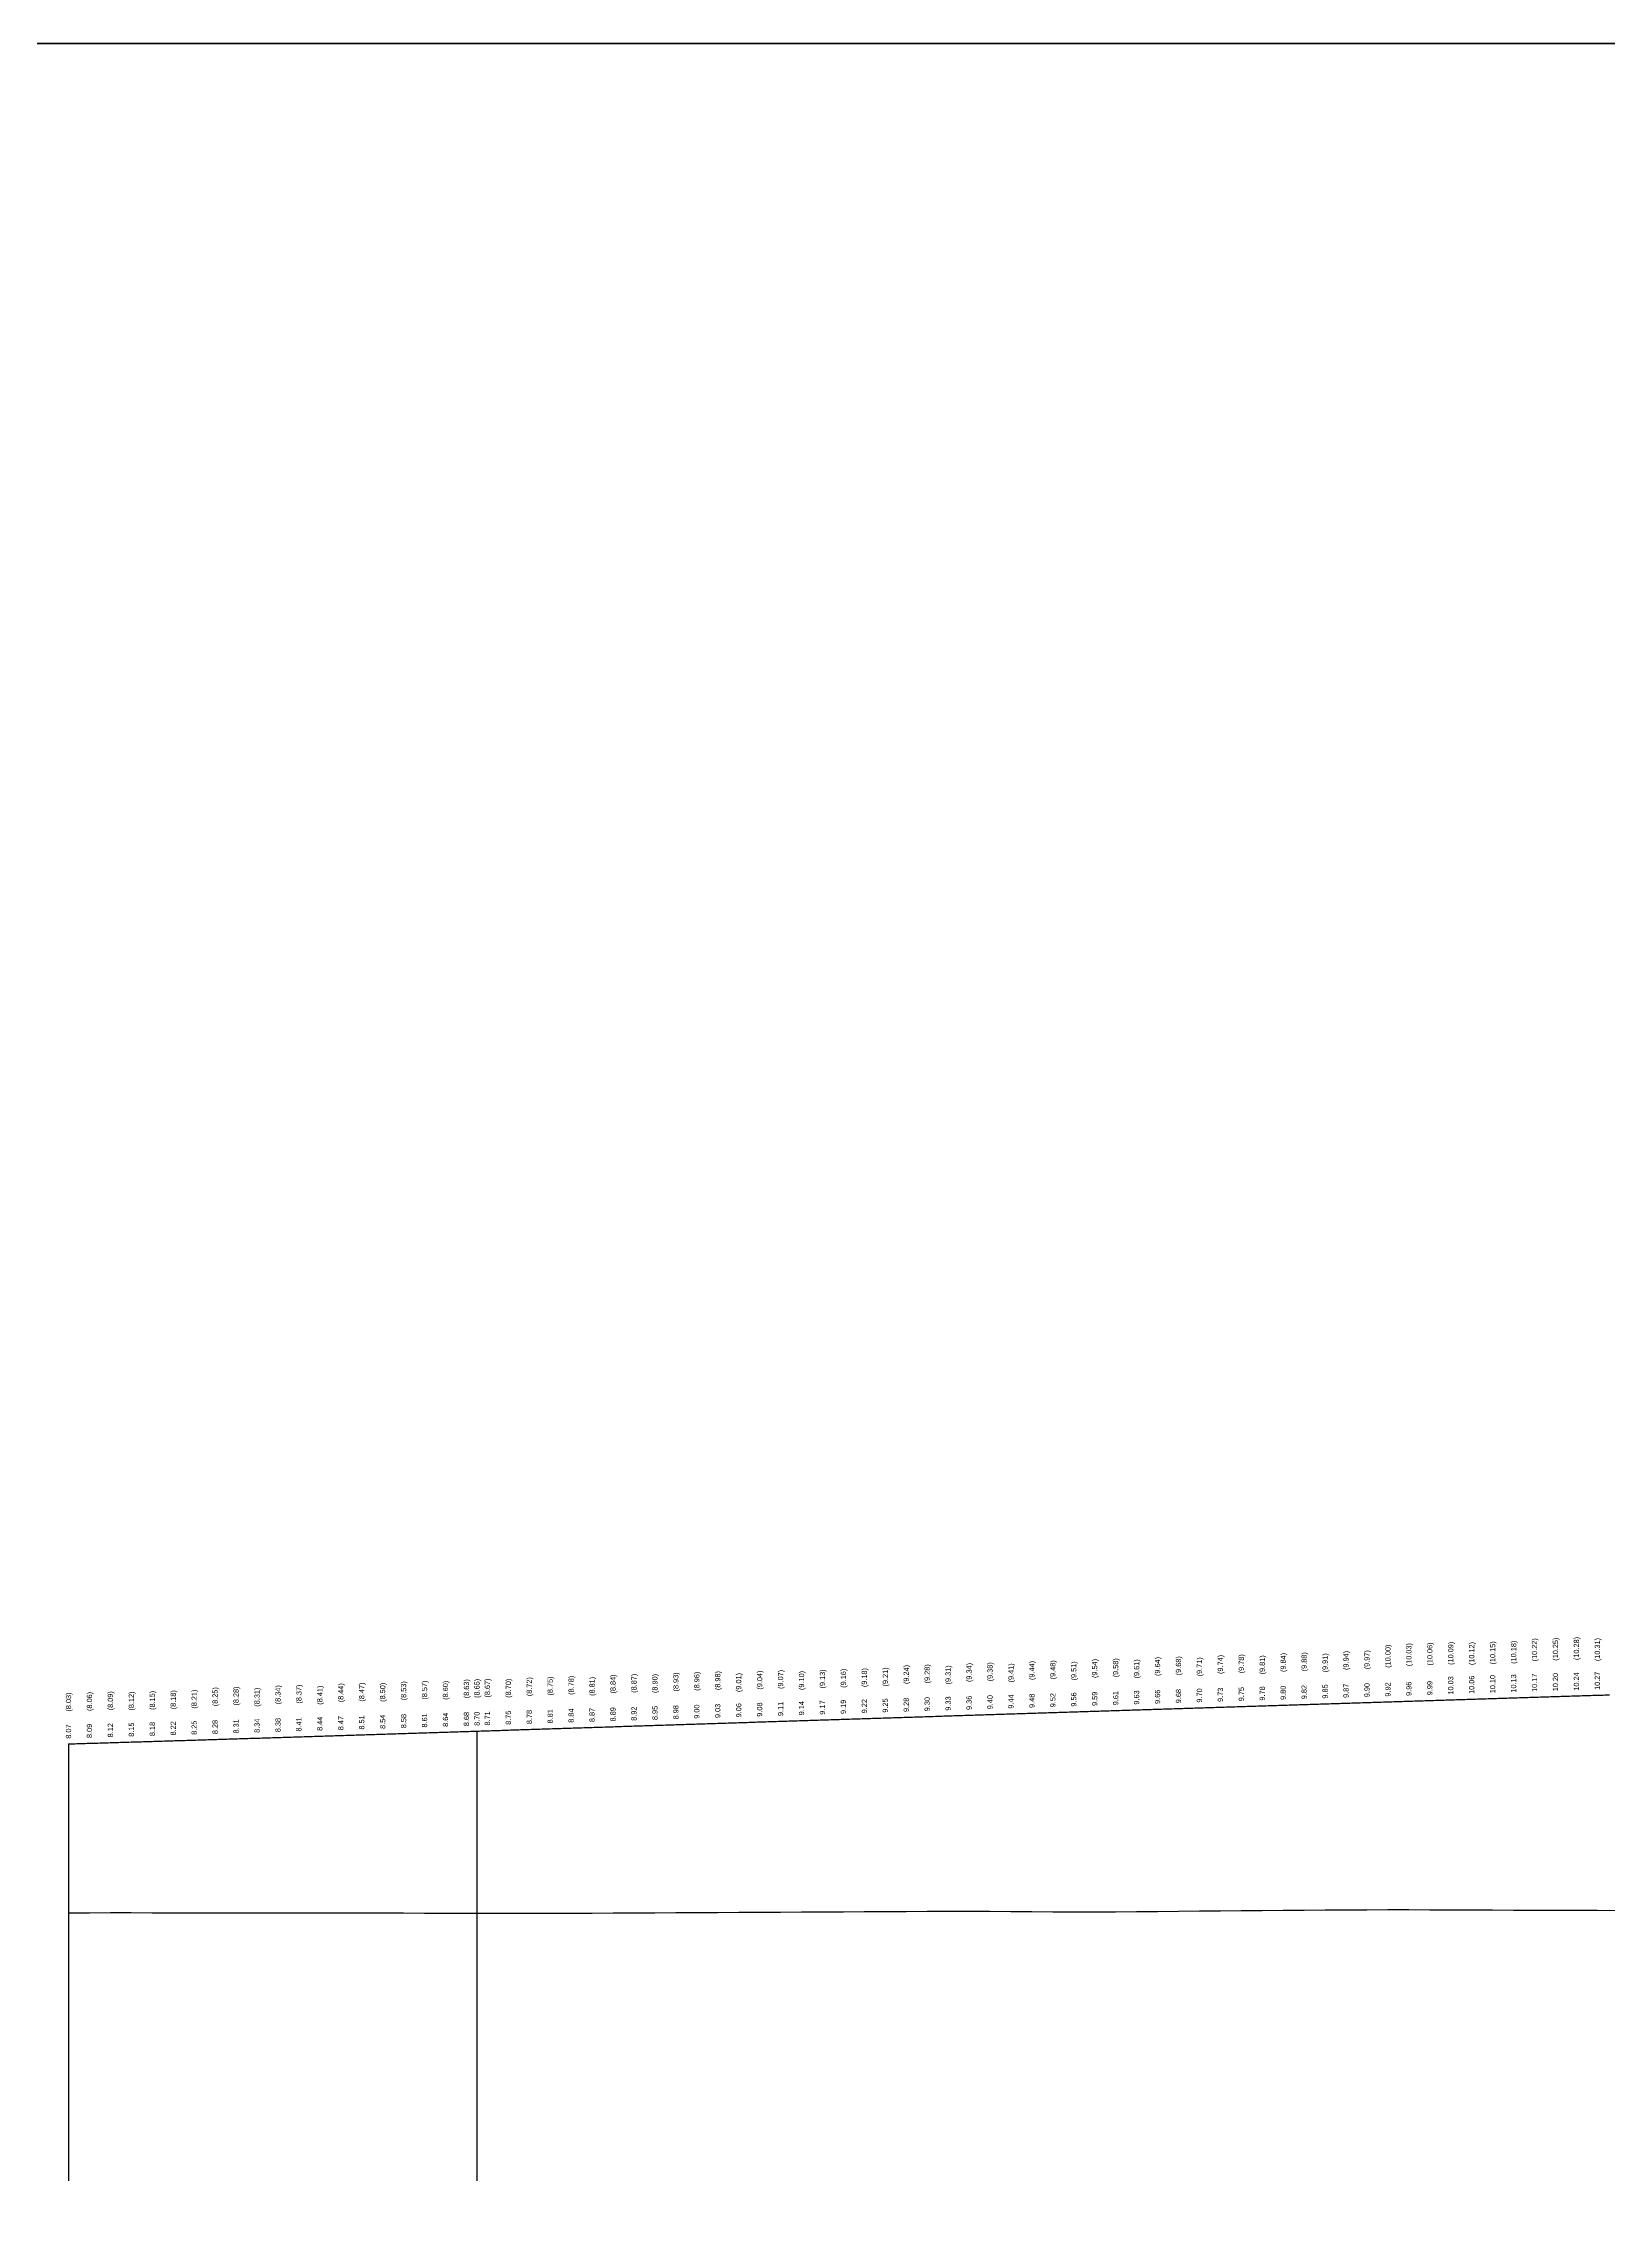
# Model space of a CAD drawing. Header units: millimetres. Extents: x 1864 to 10174863, y -4887456 to 5366151.
# Drawn here: x 8367461 to 8442183, y -10242 to 93729 of the extents above; entities that cross this region are included whole.
import ezdxf
from ezdxf.enums import TextEntityAlignment as Align

# ---------------------------------------------------------------- set-up
doc = ezdxf.new("R2010")
doc.units = ezdxf.units.MM
doc.layers.add('1-Бетон', color=106, linetype='Continuous', lineweight=35)
for name, color, linetype in [('Красный профиль', 1, 'Continuous'), ('Рабочие отметки', 7, 'Continuous'), ('Рабочие отметки доп.', 7, 'Continuous'), ('Черный профиль', 3, 'Continuous')]:
    doc.layers.add(name, color=color, linetype=linetype)
doc.styles.get("Standard").update_dxf_attribs({"font": 'arial.ttf'})

msp = doc.modelspace()

# ---------------------------------------------------------------- linework, layer by layer
at = {"layer": '1-Бетон', "color": 1}
msp.add_lwpolyline([(8290824.7, 93728.7), (8880488.9, 93728.7), (8880488.9, -94895.3), (8290824.7, -94895.3)], close=True, dxfattribs=at)
at = {"layer": 'Красный профиль', "linetype": 'Continuous'}
for p, q in [((8368652.2, 12518.7), (8368652.2, -8355.7)), ((8388156.7, 13130.9), (8388156.7, -8355.7))]:
    msp.add_line(p, q, dxfattribs=at)
at = {"layer": 'Красный профиль', "linetype": 'Continuous', "flags": 128}
msp.add_lwpolyline([(8368652.2, 12518.7), (8368751.8, 12521.7), (8368851.3, 12524.8), (8368950.8, 12527.8), (8369050.3, 12530.8), (8369149.8, 12533.8), (8369249.3, 12536.8), (8369348.8, 12539.8), (8369448.3, 12542.9), (8369547.9, 12545.9), (8369647.4, 12548.9), (8369652.2, 12549), (8369746.9, 12551.9), (8369846.4, 12554.9), (8369945.9, 12558), (8370045.4, 12561), (8370144.9, 12564), (8370244.4, 12567.1), (8370344, 12570.1), (8370443.5, 12573.1), (8370543, 12576.1), (8370642.5, 12579.2), (8370652.2, 12579.5), (8370742, 12582.2), (8370841.5, 12585.3), (8370941, 12588.3), (8371040.5, 12591.3), (8371140.1, 12594.4), (8371239.6, 12597.4), (8371339.1, 12600.4), (8371438.6, 12603.5), (8371538.1, 12606.5), (8371637.6, 12609.6), (8371652.2, 12610), (8371737.1, 12612.6), (8371836.7, 12615.7), (8371936.2, 12618.7), (8372035.7, 12621.8), (8372135.2, 12624.8), (8372234.7, 12627.9), (8372334.2, 12630.9), (8372433.7, 12634), (8372533.2, 12637), (8372632.8, 12640.1), (8372652.2, 12640.7), (8372732.3, 12643.1), (8372831.8, 12646.2), (8372931.3, 12649.3), (8373030.8, 12652.3), (8373130.3, 12655.4), (8373229.8, 12658.5), (8373329.3, 12661.5), (8373428.9, 12664.6), (8373528.4, 12667.6), (8373627.9, 12670.7), (8373652.2, 12671.5), (8373727.4, 12673.8), (8373826.9, 12676.9), (8373926.4, 12679.9), (8374025.9, 12683), (8374125.4, 12686.1), (8374225, 12689.1), (8374324.5, 12692.2), (8374424, 12695.3), (8374523.5, 12698.4), (8374623, 12701.5), (8374652.2, 12702.4), (8374722.5, 12704.5), (8374822, 12707.6), (8374921.5, 12710.7), (8375021.1, 12713.8), (8375120.6, 12716.9), (8375220.1, 12720), (8375319.6, 12723), (8375419.1, 12726.1), (8375518.6, 12729.2), (8375618.1, 12732.3), (8375652.2, 12733.4), (8375717.6, 12735.4), (8375817.2, 12738.5), (8375916.7, 12741.6), (8376016.2, 12744.7), (8376115.7, 12747.8), (8376215.2, 12750.9), (8376314.7, 12754), (8376414.2, 12757.1), (8376513.8, 12760.2), (8376613.3, 12763.3), (8376652.2, 12764.5), (8376712.8, 12766.4), (8376812.3, 12769.5), (8376911.8, 12772.6), (8377011.3, 12775.7), (8377110.8, 12778.8), (8377210.3, 12781.9), (8377309.9, 12785), (8377409.4, 12788.1), (8377508.9, 12791.3), (8377608.4, 12794.4), (8377652.2, 12795.7), (8377707.9, 12797.5), (8377807.4, 12800.6), (8377906.9, 12803.7), (8378006.4, 12806.8), (8378106, 12810), (8378205.5, 12813.1), (8378305, 12816.2), (8378404.5, 12819.3), (8378504, 12822.4), (8378603.5, 12825.6), (8378652.2, 12827.1), (8378703, 12828.7), (8378802.5, 12831.8), (8378902.1, 12834.9), (8379001.6, 12838.1), (8379101.1, 12841.2), (8379200.6, 12844.3), (8379300.1, 12847.5), (8379399.6, 12850.6), (8379499.1, 12853.7), (8379598.6, 12856.9), (8379652.2, 12858.6), (8379698.2, 12860), (8379797.7, 12863.2), (8379897.2, 12866.3), (8379996.7, 12869.4), (8380096.2, 12872.6), (8380195.7, 12875.7), (8380295.2, 12878.9), (8380394.7, 12882), (8380494.3, 12885.2), (8380593.8, 12888.3), (8380652.2, 12890.2), (8380693.3, 12891.5), (8380792.8, 12894.6), (8380892.3, 12897.8), (8380991.8, 12900.9), (8381091.3, 12904.1), (8381190.9, 12907.2), (8381290.4, 12910.4), (8381389.9, 12913.5), (8381489.4, 12916.7), (8381588.9, 12919.9), (8381652.2, 12921.9), (8381688.4, 12923), (8381787.9, 12926.2), (8381887.4, 12929.3), (8381987, 12932.5), (8382086.5, 12935.7), (8382186, 12938.8), (8382285.5, 12942), (8382385, 12945.2), (8382484.5, 12948.3), (8382584, 12951.5), (8382652.2, 12953.7), (8382683.5, 12954.7), (8382783.1, 12957.9), (8382882.6, 12961), (8382982.1, 12964.2), (8383081.6, 12967.4), (8383181.1, 12970.6), (8383280.6, 12973.7), (8383380.1, 12976.9), (8383479.6, 12980.1), (8383579.2, 12983.3), (8383652.2, 12985.6), (8383678.7, 12986.5), (8383778.2, 12989.7), (8383877.7, 12992.8), (8383977.2, 12996), (8384076.7, 12999.2), (8384176.2, 13002.4), (8384275.7, 13005.6), (8384375.3, 13008.8), (8384474.8, 13012), (8384574.3, 13015.2), (8384652.2, 13017.7), (8384673.8, 13018.4), (8384773.3, 13021.6), (8384872.8, 13024.8), (8384972.3, 13028), (8385071.8, 13031.2), (8385171.4, 13034.4), (8385270.9, 13037.6), (8385370.4, 13040.8), (8385469.9, 13044), (8385569.4, 13047.2), (8385652.2, 13049.9), (8385668.9, 13050.4), (8385768.4, 13053.6), (8385868, 13056.8), (8385967.5, 13060), (8386067, 13063.2), (8386166.5, 13066.4), (8386266, 13069.7), (8386365.5, 13072.9), (8386465, 13076.1), (8386564.5, 13079.3), (8386652.2, 13082.1), (8386664.1, 13082.5), (8386763.6, 13085.7), (8386863.1, 13089), (8386962.6, 13092.2), (8387062.1, 13095.4), (8387161.6, 13098.6), (8387261.1, 13101.9), (8387360.6, 13105.1), (8387460.2, 13108.3), (8387559.7, 13111.5), (8387652.2, 13114.5), (8387659.2, 13114.8), (8387758.7, 13118), (8387858.2, 13121.2), (8387957.7, 13124.5), (8388057.2, 13127.7), (8388156.7, 13130.9), (8388256.7, 13134.2), (8388356.6, 13137.4), (8388456.6, 13140.7), (8388556.5, 13143.9), (8388652.2, 13147), (8388656.5, 13147.2), (8388756.4, 13150.4), (8388856.4, 13153.7), (8388956.3, 13156.9), (8389056.3, 13160.2), (8389156.2, 13163.4), (8389256.2, 13166.7), (8389356.1, 13169.9), (8389456.1, 13173.2), (8389556, 13176.4), (8389652.2, 13179.5), (8389656, 13179.7), (8389756, 13182.9), (8389855.9, 13186.2), (8389955.9, 13189.4), (8390055.8, 13192.7), (8390155.8, 13195.9), (8390255.7, 13199.2), (8390355.7, 13202.4), (8390455.6, 13205.6), (8390555.6, 13208.9), (8390652.2, 13212), (8390655.5, 13212.1), (8390755.5, 13215.4), (8390855.4, 13218.6), (8390955.4, 13221.9), (8391055.3, 13225.1), (8391155.3, 13228.4), (8391255.2, 13231.6), (8391355.2, 13234.9), (8391455.1, 13238.1), (8391555.1, 13241.3), (8391652.2, 13244.5), (8391655, 13244.6), (8391755, 13247.8), (8391854.9, 13251.1), (8391954.9, 13254.3), (8392054.8, 13257.6), (8392154.8, 13260.8), (8392254.7, 13264), (8392354.7, 13267.3), (8392454.6, 13270.5), (8392554.6, 13273.8), (8392652.2, 13276.9), (8392654.5, 13277), (8392754.5, 13280.3), (8392854.4, 13283.5), (8392954.4, 13286.7), (8393054.3, 13290), (8393154.3, 13293.2), (8393254.2, 13296.5), (8393354.2, 13299.7), (8393454.1, 13303), (8393554.1, 13306.2), (8393652.2, 13309.4), (8393654, 13309.4), (8393754, 13312.7), (8393853.9, 13315.9), (8393953.9, 13319.2), (8394053.8, 13322.4), (8394153.8, 13325.6), (8394253.7, 13328.9), (8394353.7, 13332.1), (8394453.6, 13335.4), (8394553.6, 13338.6), (8394652.2, 13341.8), (8394653.5, 13341.8), (8394753.5, 13345.1), (8394853.4, 13348.3), (8394953.4, 13351.5), (8395053.3, 13354.8), (8395153.3, 13358), (8395253.2, 13361.3), (8395353.2, 13364.5), (8395453.1, 13367.7), (8395553.1, 13371), (8395652.2, 13374.2), (8395653, 13374.2), (8395753, 13377.5), (8395852.9, 13380.7), (8395952.9, 13383.9), (8396052.8, 13387.2), (8396152.8, 13390.4), (8396252.7, 13393.6), (8396352.7, 13396.9), (8396452.6, 13400.1), (8396552.6, 13403.3), (8396652.2, 13406.6), (8396652.5, 13406.6), (8396752.5, 13409.8), (8396852.4, 13413), (8396952.4, 13416.3), (8397052.3, 13419.5), (8397152.3, 13422.8), (8397252.2, 13426), (8397352.2, 13429.2), (8397452.1, 13432.5), (8397552.1, 13435.7), (8397652, 13438.9), (8397652.2, 13438.9), (8397752, 13442.2), (8397851.9, 13445.4), (8397951.9, 13448.6), (8398051.8, 13451.9), (8398151.8, 13455.1), (8398251.7, 13458.3), (8398351.7, 13461.6), (8398451.6, 13464.8), (8398551.6, 13468), (8398651.5, 13471.2), (8398652.2, 13471.3), (8398751.5, 13474.5), (8398851.4, 13477.7), (8398951.4, 13480.9), (8399051.3, 13484.2), (8399151.3, 13487.4), (8399251.2, 13490.6), (8399351.2, 13493.9), (8399451.1, 13497.1), (8399551.1, 13500.3), (8399651, 13503.6), (8399652.2, 13503.6), (8399751, 13506.8), (8399850.9, 13510), (8399950.9, 13513.2), (8400050.8, 13516.5), (8400150.8, 13519.7), (8400250.7, 13522.9), (8400350.7, 13526.2), (8400450.6, 13529.4), (8400550.6, 13532.6), (8400650.5, 13535.9), (8400652.2, 13535.9), (8400750.5, 13539.1), (8400850.4, 13542.3), (8400950.4, 13545.5), (8401050.3, 13548.8), (8401150.3, 13552), (8401250.2, 13555.2), (8401350.2, 13558.4), (8401450.1, 13561.7), (8401550.1, 13564.9), (8401650, 13568.1), (8401652.2, 13568.2), (8401750, 13571.4), (8401849.9, 13574.6), (8401949.9, 13577.8), (8402049.8, 13581), (8402149.8, 13584.3), (8402249.7, 13587.5), (8402349.7, 13590.7), (8402449.6, 13593.9), (8402549.6, 13597.2), (8402649.5, 13600.4), (8402652.2, 13600.5), (8402749.5, 13603.6), (8402849.4, 13606.8), (8402949.4, 13610.1), (8403049.3, 13613.3), (8403149.3, 13616.5), (8403249.2, 13619.7), (8403349.2, 13623), (8403449.1, 13626.2), (8403549.1, 13629.4), (8403649, 13632.6), (8403652.2, 13632.7), (8403749, 13635.8), (8403848.9, 13639.1), (8403948.9, 13642.3), (8404048.8, 13645.5), (8404148.8, 13648.7), (8404248.7, 13652), (8404348.7, 13655.2), (8404448.6, 13658.4), (8404548.6, 13661.6), (8404648.5, 13664.8), (8404652.2, 13665), (8404748.5, 13668.1), (8404848.4, 13671.3), (8404948.4, 13674.5), (8405048.3, 13677.7), (8405148.3, 13681), (8405248.2, 13684.2), (8405348.2, 13687.4), (8405448.1, 13690.6), (8405548.1, 13693.8), (8405648, 13697.1), (8405652.2, 13697.2), (8405748, 13700.3), (8405847.9, 13703.5), (8405947.9, 13706.7), (8406047.8, 13709.9), (8406147.8, 13713.2), (8406247.7, 13716.4), (8406347.7, 13719.6), (8406447.6, 13722.8), (8406547.6, 13726), (8406647.5, 13729.2), (8406652.2, 13729.4), (8406747.5, 13732.5), (8406847.4, 13735.7), (8406947.4, 13738.9), (8407047.3, 13742.1), (8407147.3, 13745.3), (8407247.2, 13748.5), (8407347.2, 13751.8), (8407447.2, 13755), (8407547.1, 13758.2), (8407647.1, 13761.4), (8407652.2, 13761.6), (8407747, 13764.6), (8407847, 13767.8), (8407946.9, 13771.1), (8408046.9, 13774.3), (8408146.8, 13777.5), (8408246.8, 13780.7), (8408346.7, 13783.9), (8408446.7, 13787.1), (8408546.6, 13790.4), (8408646.6, 13793.6), (8408652.2, 13793.7), (8408746.5, 13796.8), (8408846.5, 13800), (8408946.4, 13803.2), (8409046.4, 13806.4), (8409146.3, 13809.6), (8409246.3, 13812.8), (8409346.2, 13816.1), (8409446.2, 13819.3), (8409546.1, 13822.5), (8409646.1, 13825.7), (8409652.2, 13825.9), (8409746, 13828.9), (8409846, 13832.1), (8409945.9, 13835.3), (8410045.9, 13838.6), (8410145.8, 13841.8), (8410245.8, 13845), (8410345.7, 13848.2), (8410445.7, 13851.4), (8410545.6, 13854.6), (8410645.6, 13857.8), (8410652.2, 13858), (8410745.5, 13861), (8410845.5, 13864.2), (8410945.4, 13867.5), (8411045.4, 13870.7), (8411145.3, 13873.9), (8411245.3, 13877.1), (8411345.2, 13880.3), (8411445.2, 13883.5), (8411545.1, 13886.7), (8411645.1, 13889.9), (8411652.2, 13890.2), (8411745, 13893.1), (8411845, 13896.3), (8411944.9, 13899.5), (8412044.9, 13902.8), (8412144.8, 13906), (8412244.8, 13909.2), (8412344.7, 13912.4), (8412444.7, 13915.6), (8412544.6, 13918.8), (8412644.6, 13922), (8412652.2, 13922.3), (8412744.5, 13925.2), (8412844.5, 13928.4), (8412944.4, 13931.6), (8413044.4, 13934.8), (8413144.3, 13938), (8413244.3, 13941.2), (8413344.2, 13944.5), (8413444.2, 13947.7), (8413544.1, 13950.9), (8413644.1, 13954.1), (8413652.2, 13954.3), (8413744, 13957.3), (8413844, 13960.5), (8413943.9, 13963.7), (8414043.9, 13966.9), (8414143.8, 13970.1), (8414243.8, 13973.3), (8414343.7, 13976.5), (8414443.7, 13979.7), (8414543.6, 13982.9), (8414643.6, 13986.1), (8414652.2, 13986.4), (8414743.5, 13989.3), (8414843.5, 13992.5), (8414943.4, 13995.7), (8415043.4, 13998.9), (8415143.3, 14002.1), (8415243.3, 14005.3), (8415343.2, 14008.5), (8415443.2, 14011.7), (8415543.1, 14014.9), (8415643.1, 14018.1), (8415652.2, 14018.4), (8415743, 14021.4), (8415843, 14024.6), (8415942.9, 14027.8), (8416042.9, 14031), (8416142.8, 14034.2), (8416242.8, 14037.4), (8416342.7, 14040.6), (8416442.7, 14043.8), (8416542.6, 14047), (8416642.6, 14050.2), (8416652.2, 14050.5), (8416742.5, 14053.4), (8416842.5, 14056.6), (8416942.4, 14059.8), (8417042.4, 14063), (8417142.3, 14066.2), (8417242.3, 14069.4), (8417342.2, 14072.6), (8417442.2, 14075.8), (8417542.1, 14079), (8417642.1, 14082.2), (8417652.2, 14082.5), (8417742, 14085.4), (8417842, 14088.6), (8417941.9, 14091.8), (8418041.9, 14095), (8418141.8, 14098.1), (8418241.8, 14101.3), (8418341.7, 14104.5), (8418441.7, 14107.7), (8418541.6, 14110.9), (8418641.6, 14114.1), (8418652.2, 14114.5), (8418741.5, 14117.3), (8418841.5, 14120.5), (8418941.4, 14123.7), (8419041.4, 14126.9), (8419141.3, 14130.1), (8419241.3, 14133.3), (8419341.2, 14136.5), (8419441.2, 14139.7), (8419541.1, 14142.9), (8419641.1, 14146.1), (8419652.2, 14146.5), (8419741, 14149.3), (8419841, 14152.5), (8419940.9, 14155.7), (8420040.9, 14158.9), (8420140.8, 14162.1), (8420240.8, 14165.3), (8420340.7, 14168.5), (8420440.7, 14171.7), (8420540.6, 14174.8), (8420640.6, 14178), (8420652.2, 14178.4), (8420740.5, 14181.2), (8420840.5, 14184.4), (8420940.4, 14187.6), (8421040.4, 14190.8), (8421140.3, 14194), (8421240.3, 14197.2), (8421340.2, 14200.4), (8421440.2, 14203.6), (8421540.1, 14206.8), (8421640.1, 14210), (8421652.2, 14210.4), (8421740, 14213.2), (8421840, 14216.3), (8421939.9, 14219.5), (8422039.9, 14222.7), (8422139.8, 14225.9), (8422239.8, 14229.1), (8422339.7, 14232.3), (8422439.7, 14235.5), (8422539.6, 14238.7), (8422639.6, 14241.9), (8422652.2, 14242.3), (8422739.5, 14245.1), (8422839.5, 14248.3), (8422939.4, 14251.4), (8423039.4, 14254.6), (8423139.3, 14257.8), (8423239.3, 14261), (8423339.2, 14264.2), (8423439.2, 14267.4), (8423539.1, 14270.6), (8423639.1, 14273.8), (8423652.2, 14274.2), (8423739, 14277), (8423839, 14280.1), (8423938.9, 14283.3), (8424038.9, 14286.5), (8424138.8, 14289.7), (8424238.8, 14292.9), (8424338.7, 14296.1), (8424438.7, 14299.3), (8424538.6, 14302.5), (8424638.6, 14305.6), (8424652.2, 14306.1), (8424738.5, 14308.8), (8424838.5, 14312), (8424938.4, 14315.2), (8425038.4, 14318.4), (8425138.3, 14321.6), (8425238.3, 14324.8), (8425338.3, 14327.9), (8425438.2, 14331.1), (8425538.2, 14334.3), (8425638.1, 14337.5), (8425652.2, 14337.9), (8425738.1, 14340.7), (8425838, 14343.9), (8425938, 14347), (8426037.9, 14350.2), (8426137.9, 14353.4), (8426237.8, 14356.6), (8426337.8, 14359.8), (8426437.7, 14363), (8426537.7, 14366.1), (8426637.6, 14369.3), (8426652.2, 14369.8), (8426737.6, 14372.5), (8426837.5, 14375.7), (8426937.5, 14378.9), (8427037.4, 14382.1), (8427137.4, 14385.2), (8427237.3, 14388.4), (8427337.3, 14391.6), (8427437.2, 14394.8), (8427537.2, 14398), (8427637.1, 14401.2), (8427652.2, 14401.6), (8427737.1, 14404.3), (8427837, 14407.5), (8427937, 14410.7), (8428036.9, 14413.9), (8428136.9, 14417.1), (8428236.8, 14420.2), (8428336.8, 14423.4), (8428436.7, 14426.6), (8428536.7, 14429.8), (8428636.6, 14433), (8428652.2, 14433.5), (8428736.6, 14436.1), (8428836.5, 14439.3), (8428936.5, 14442.5), (8429036.4, 14445.7), (8429136.4, 14448.9), (8429236.3, 14452), (8429336.3, 14455.2), (8429436.2, 14458.4), (8429536.2, 14461.6), (8429636.1, 14464.7), (8429652.2, 14465.3), (8429736.1, 14467.9), (8429836, 14471.1), (8429936, 14474.3), (8430035.9, 14477.5), (8430135.9, 14480.6), (8430235.8, 14483.8), (8430335.8, 14487), (8430435.7, 14490.2), (8430535.7, 14493.3), (8430635.6, 14496.5), (8430652.2, 14497), (8430735.6, 14499.7), (8430835.5, 14502.9), (8430935.5, 14506), (8431035.4, 14509.2), (8431135.4, 14512.4), (8431235.3, 14515.6), (8431335.3, 14518.7), (8431435.2, 14521.9), (8431535.2, 14525.1), (8431635.1, 14528.3), (8431652.2, 14528.8), (8431735.1, 14531.4), (8431835, 14534.6), (8431935, 14537.8), (8432034.9, 14541), (8432134.9, 14544.1), (8432234.8, 14547.3), (8432334.8, 14550.5), (8432434.7, 14553.6), (8432534.7, 14556.8), (8432634.6, 14560), (8432652.2, 14560.6), (8432734.6, 14563.2), (8432834.5, 14566.3), (8432934.5, 14569.5), (8433034.4, 14572.7), (8433134.4, 14575.9), (8433234.3, 14579), (8433334.3, 14582.2), (8433434.2, 14585.4), (8433534.2, 14588.5), (8433634.1, 14591.7), (8433652.2, 14592.3), (8433734.1, 14594.9), (8433834, 14598.1), (8433934, 14601.2), (8434033.9, 14604.4), (8434133.9, 14607.6), (8434233.8, 14610.7), (8434333.8, 14613.9), (8434433.7, 14617.1), (8434533.7, 14620.2), (8434633.6, 14623.4), (8434652.2, 14624), (8434733.6, 14626.6), (8434833.5, 14629.7), (8434933.5, 14632.9), (8435033.4, 14636.1), (8435133.4, 14639.3), (8435233.3, 14642.4), (8435333.3, 14645.6), (8435433.2, 14648.8), (8435533.2, 14651.9), (8435633.1, 14655.1), (8435652.2, 14655.7), (8435733.1, 14658.3), (8435833, 14661.4), (8435933, 14664.6), (8436032.9, 14667.8), (8436132.9, 14670.9), (8436232.8, 14674.1), (8436332.8, 14677.3), (8436432.7, 14680.4), (8436532.7, 14683.6), (8436632.6, 14686.8), (8436652.2, 14687.4), (8436732.6, 14689.9), (8436832.5, 14693.1), (8436932.5, 14696.2), (8437032.4, 14699.4), (8437132.4, 14702.6), (8437232.3, 14705.7), (8437332.3, 14708.9), (8437432.2, 14712.1), (8437532.2, 14715.2), (8437632.1, 14718.4), (8437652.2, 14719), (8437732.1, 14721.6), (8437832, 14724.7), (8437932, 14727.9), (8438031.9, 14731.1), (8438131.9, 14734.2), (8438231.8, 14737.4), (8438331.8, 14740.5), (8438431.7, 14743.7), (8438531.7, 14746.9), (8438631.6, 14750), (8438652.2, 14750.7), (8438731.6, 14753.2), (8438831.5, 14756.4), (8438931.5, 14759.5), (8439031.4, 14762.7), (8439131.4, 14765.8), (8439231.3, 14769), (8439331.3, 14772.2), (8439431.2, 14775.3), (8439531.2, 14778.5), (8439631.1, 14781.6), (8439652.2, 14782.3), (8439731.1, 14784.8), (8439831, 14788), (8439931, 14791.1), (8440030.9, 14794.3), (8440130.9, 14797.4), (8440230.8, 14800.6), (8440330.8, 14803.8), (8440430.7, 14806.9), (8440530.7, 14810.1), (8440630.6, 14813.2), (8440652.2, 14813.9), (8440730.6, 14816.4), (8440830.5, 14819.5), (8440930.5, 14822.7), (8441030.4, 14825.9), (8441130.4, 14829), (8441230.3, 14832.2), (8441330.3, 14835.3), (8441430.2, 14838.5), (8441530.2, 14841.7), (8441630.1, 14844.8), (8441652.2, 14845.5), (8441730.1, 14848), (8441830, 14851.1), (8441930, 14854.3), (8442029.9, 14857.4), (8442129.9, 14860.6), (8442229.8, 14863.7)], dxfattribs=at)
at = {"layer": 'Черный профиль', "linetype": 'Continuous', "flags": 128}
msp.add_lwpolyline([(8368652.2, 4451.4), (8368652.2, 4451.4), (8369652.2, 4455.5), (8370652.2, 4458.6), (8371652.2, 4458.7), (8372652.2, 4457.6), (8373652.2, 4456.4), (8374652.2, 4455.3), (8375652.2, 4454.2), (8376652.2, 4453), (8377652.2, 4451.8), (8378652.2, 4450.7), (8379652.2, 4449.5), (8380652.2, 4448.3), (8381652.2, 4447.1), (8382652.2, 4445.9), (8383652.2, 4444.6), (8384652.2, 4442.6), (8385652.2, 4440.6), (8386652.2, 4438.6), (8387652.2, 4436.6), (8388652.2, 4434.6), (8389652.2, 4432.5), (8390652.2, 4430.5), (8391652.2, 4431.7), (8392652.2, 4437), (8393652.2, 4442.3), (8394652.2, 4447.5), (8395652.2, 4452.8), (8396652.2, 4458.1), (8397652.2, 4463.3), (8398652.2, 4468.6), (8399652.2, 4473.8), (8400652.2, 4479.1), (8401652.2, 4484.3), (8402652.2, 4489.5), (8403652.2, 4494.7), (8404652.2, 4499.9), (8405652.2, 4504.9), (8406652.2, 4509.2), (8407652.2, 4513.6), (8408652.2, 4517.9), (8409652.2, 4522.2), (8410652.2, 4526.5), (8411652.2, 4527.7), (8412652.2, 4522.3), (8413652.2, 4515.6), (8414652.2, 4508.9), (8415652.2, 4502.2), (8416652.2, 4495.5), (8417652.2, 4497.2), (8418652.2, 4505.4), (8419652.2, 4513.6), (8420652.2, 4521.7), (8421652.2, 4529.9), (8422652.2, 4538.1), (8423652.2, 4546.3), (8424652.2, 4554.6), (8425652.2, 4562.8), (8426652.2, 4571), (8427652.2, 4579.3), (8428652.2, 4587.5), (8429652.2, 4595.8), (8430652.2, 4601.5), (8431652.2, 4605.4), (8432652.2, 4601.9), (8433652.2, 4598.5), (8434652.2, 4595.1), (8435652.2, 4591.6), (8436652.2, 4588.2), (8437652.2, 4584.8), (8438652.2, 4581.4), (8439652.2, 4578), (8440652.2, 4574.7), (8441652.2, 4571.3), (8442652.2, 4567.9)], dxfattribs=at)

# ---------------------------------------------------------------- texts
at = {"layer": 'Рабочие отметки', "linetype": 'Continuous'}
for s, p in [('10.03', (8434652.2, 14874)), ('10.06', (8435652.2, 14905.7)), ('10.10', (8436652.2, 14937.4)), ('10.13', (8437652.2, 14969)), ('10.17', (8438652.2, 15000.7)), ('10.20', (8439652.2, 15032.3)), ('10.24', (8440652.2, 15063.9)), ('10.27', (8441652.2, 15095.5)), ('9.17', (8404652.2, 13915)), ('9.19', (8405652.2, 13947.2)), ('9.22', (8406652.2, 13979.4)), ('9.25', (8407652.2, 14011.6)), ('9.28', (8408652.2, 14043.7)), ('9.30', (8409652.2, 14075.9)), ('9.33', (8410652.2, 14108)), ('9.36', (8411652.2, 14140.2)), ('9.40', (8412652.2, 14172.3)), ('9.44', (8413652.2, 14204.3)), ('9.48', (8414652.2, 14236.4)), ('9.52', (8415652.2, 14268.4)), ('9.56', (8416652.2, 14300.5)), ('9.59', (8417652.2, 14332.5)), ('9.61', (8418652.2, 14364.5)), ('9.63', (8419652.2, 14396.5)), ('9.66', (8420652.2, 14428.4)), ('9.68', (8421652.2, 14460.4)), ('9.70', (8422652.2, 14492.3)), ('9.73', (8423652.2, 14524.2)), ('9.75', (8424652.2, 14556.1)), ('9.78', (8425652.2, 14587.9)), ('9.80', (8426652.2, 14619.8)), ('9.82', (8427652.2, 14651.6)), ('9.85', (8428652.2, 14683.5)), ('9.87', (8429652.2, 14715.3)), ('9.90', (8430652.2, 14747)), ('9.92', (8431652.2, 14778.8)), ('9.96', (8432652.2, 14810.6)), ('9.99', (8433652.2, 14842.3)), ('8.15', (8371652.2, 12860)), ('8.18', (8372652.2, 12890.7)), ('8.22', (8373652.2, 12921.5)), ('8.25', (8374652.2, 12952.4)), ('8.28', (8375652.2, 12983.4)), ('8.31', (8376652.2, 13014.5)), ('8.34', (8377652.2, 13045.7)), ('8.38', (8378652.2, 13077.1)), ('8.41', (8379652.2, 13108.6)), ('8.44', (8380652.2, 13140.2)), ('8.47', (8381652.2, 13171.9)), ('8.51', (8382652.2, 13203.7)), ('8.54', (8383652.2, 13235.6)), ('8.58', (8384652.2, 13267.7)), ('8.61', (8385652.2, 13299.9)), ('8.64', (8386652.2, 13332.1)), ('8.68', (8387652.2, 13364.5)), ('8.70', (8388156.7, 13380.9)), ('8.71', (8388652.2, 13397)), ('8.75', (8389652.2, 13429.5)), ('8.78', (8390652.2, 13462)), ('8.81', (8391652.2, 13494.5)), ('8.84', (8392652.2, 13526.9)), ('8.87', (8393652.2, 13559.4)), ('8.89', (8394652.2, 13591.8)), ('8.92', (8395652.2, 13624.2)), ('8.95', (8396652.2, 13656.6)), ('8.98', (8397652.2, 13688.9)), ('9.00', (8398652.2, 13721.3)), ('9.03', (8399652.2, 13753.6)), ('9.06', (8400652.2, 13785.9)), ('9.08', (8401652.2, 13818.2)), ('9.11', (8402652.2, 13850.5)), ('9.14', (8403652.2, 13882.7)), ('8.07', (8368652.2, 12768.7)), ('8.09', (8369652.2, 12799)), ('8.12', (8370652.2, 12829.5))]:
    msp.add_text(s, height=250, rotation=90.000002, dxfattribs=at).set_placement(p, align=Align.MIDDLE_LEFT)
at = {"layer": 'Рабочие отметки доп.', "linetype": 'Continuous'}
for s, p in [('(9.64)', (8420652.2, 15761.7)), ('(9.68)', (8421652.2, 15793.7)), ('(9.74)', (8423652.2, 15857.5)), ('(9.78)', (8424652.2, 15889.4)), ('(9.81)', (8425652.2, 15837.9)), ('(9.84)', (8426652.2, 15953.1)), ('(9.88)', (8427652.2, 15985)), ('(9.91)', (8428652.2, 15933.5)), ('(9.94)', (8429652.2, 16048.6)), ('(9.97)', (8430652.2, 16080.4)), ('(10.00)', (8431652.2, 16153.8)), ('(10.03)', (8432652.2, 16227.2)), ('(10.06)', (8433652.2, 16259)), ('(10.09)', (8434652.2, 16290.7)), ('(10.12)', (8435652.2, 16280.7)), ('(10.15)', (8436652.2, 16312.4)), ('(10.18)', (8437652.2, 16344)), ('(10.22)', (8438652.2, 16459)), ('(10.25)', (8439652.2, 16490.6)), ('(10.28)', (8440652.2, 16522.2)), ('(10.31)', (8441652.2, 16470.5)), ('(8.65)', (8388156.7, 14714.3)), ('(8.67)', (8388652.2, 14730.4)), ('(8.70)', (8389652.2, 14721.2)), ('(8.72)', (8390652.2, 14795.4)), ('(8.75)', (8391652.2, 14827.8)), ('(8.78)', (8392652.2, 14860.3)), ('(8.81)', (8393652.2, 14809.4)), ('(8.84)', (8394652.2, 14925.1)), ('(8.87)', (8395652.2, 14957.5)), ('(8.90)', (8396652.2, 14948.2)), ('(8.93)', (8397652.2, 15022.3)), ('(8.96)', (8398652.2, 15054.6)), ('(8.98)', (8399652.2, 15086.9)), ('(9.01)', (8400652.2, 14994.2)), ('(9.04)', (8401652.2, 15109.9)), ('(9.07)', (8402652.2, 15142.1)), ('(9.10)', (8403652.2, 15091.1)), ('(9.13)', (8404652.2, 15165)), ('(9.16)', (8405652.2, 15197.2)), ('(9.18)', (8406652.2, 15229.4)), ('(9.21)', (8407652.2, 15261.6)), ('(9.24)', (8408652.2, 15377.1)), ('(9.28)', (8409652.2, 15409.2)), ('(9.31)', (8410652.2, 15358)), ('(9.34)', (8411652.2, 15473.5)), ('(9.38)', (8412652.2, 15505.6)), ('(9.41)', (8413652.2, 15454.3)), ('(9.44)', (8414652.2, 15569.7)), ('(9.48)', (8415652.2, 15601.8)), ('(9.51)', (8416652.2, 15550.5)), ('(9.54)', (8417652.2, 15665.8)), ('(9.58)', (8418652.2, 15697.8)), ('(9.61)', (8419652.2, 15646.5)), ('(9.71)', (8422652.2, 15742.3)), ('(8.03)', (8368652.2, 14060.4)), ('(8.06)', (8369652.2, 14090.7)), ('(8.09)', (8370652.2, 14121.1)), ('(8.12)', (8371652.2, 14110)), ('(8.15)', (8372652.2, 14140.7)), ('(8.18)', (8373652.2, 14171.5)), ('(8.21)', (8374652.2, 14202.4)), ('(8.25)', (8375652.2, 14316.7)), ('(8.28)', (8376652.2, 14347.8)), ('(8.31)', (8377652.2, 14295.7)), ('(8.34)', (8378652.2, 14410.4)), ('(8.37)', (8379652.2, 14441.9)), ('(8.41)', (8380652.2, 14390.2)), ('(8.44)', (8381652.2, 14505.2)), ('(8.47)', (8382652.2, 14537)), ('(8.50)', (8383652.2, 14527.3)), ('(8.53)', (8384652.2, 14601)), ('(8.57)', (8385652.2, 14633.2)), ('(8.60)', (8386652.2, 14623.8)), ('(8.63)', (8387652.2, 14697.9))]:
    msp.add_text(s, height=250, rotation=90.000002, dxfattribs=at).set_placement(p, align=Align.MIDDLE_LEFT)

doc.saveas('drawing.dxf')
